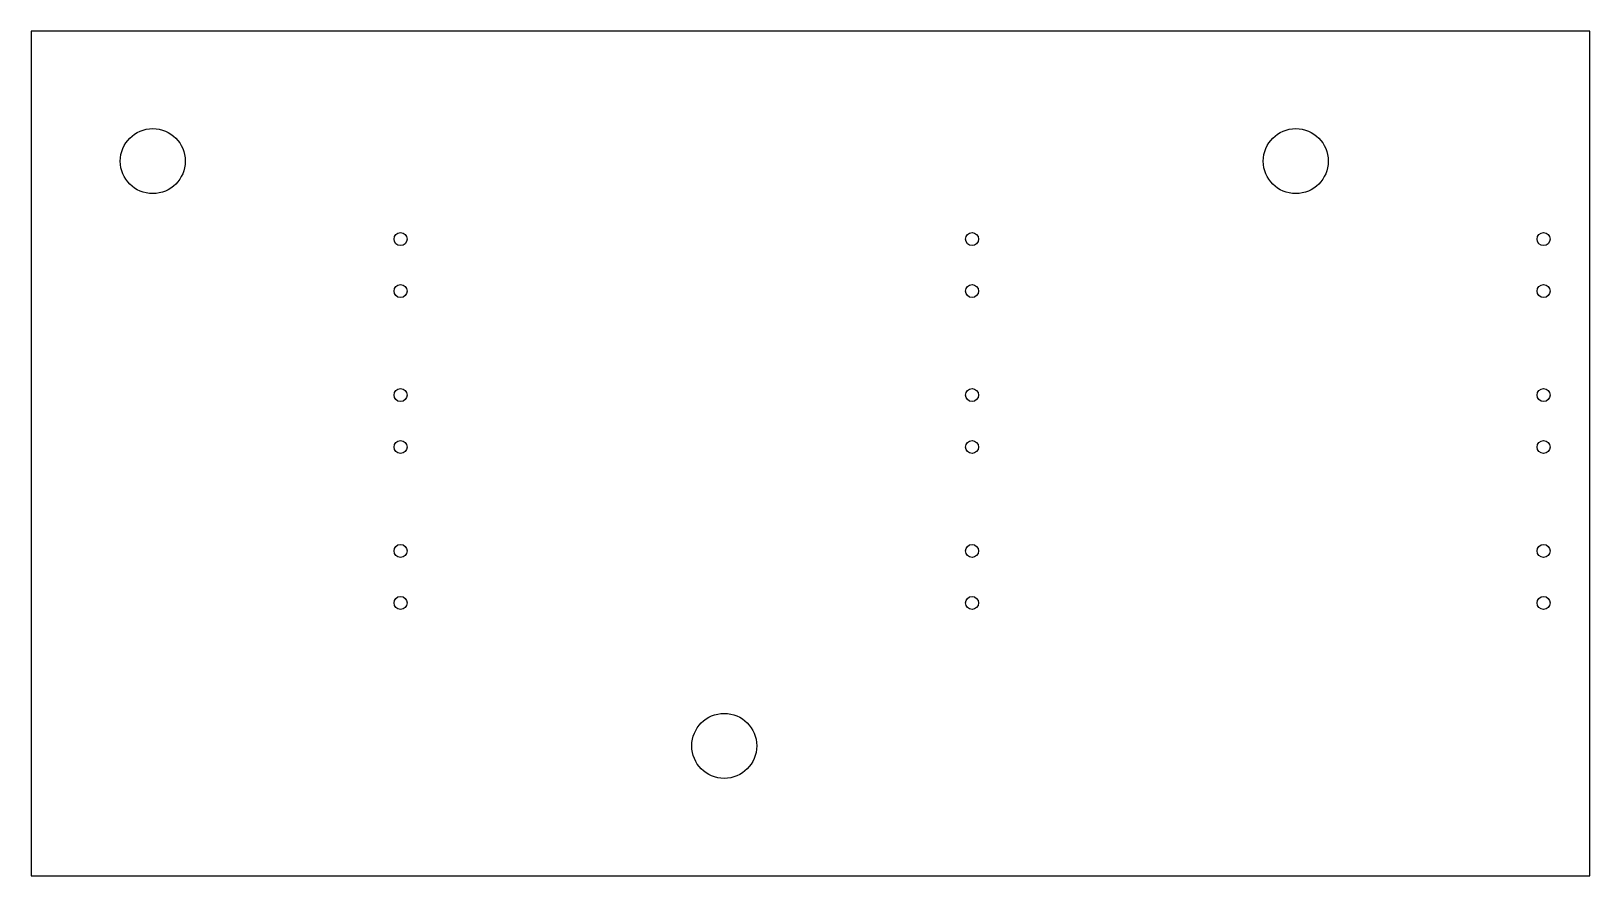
# Model space of a CAD drawing. Header units: inches. Extents: x -0.46 to 2.54, y -1.62 to 0.
import ezdxf

# ---------------------------------------------------------------- set-up
doc = ezdxf.new("R2010")
doc.units = ezdxf.units.IN
doc.header["$MEASUREMENT"] = 0

msp = doc.modelspace()

# ---------------------------------------------------------------- linework, layer by layer
msp.add_lwpolyline([(-0.464, 0), (-0.464, -1.625), (2.536, -1.625), (2.536, 0)], close=True)
for centre, radius in [((-0.23, -0.25), 0.0625), ((1.97, -0.25), 0.0625), ((0.2469, -0.4), 0.0125), ((1.3469, -0.4), 0.0125), ((2.4469, -0.4), 0.0125), ((0.2469, -0.5), 0.0125), ((1.3469, -0.5), 0.0125), ((2.4469, -0.5), 0.0125), ((0.2469, -0.7), 0.0125), ((1.3469, -0.7), 0.0125), ((2.4469, -0.7), 0.0125), ((0.2469, -0.8), 0.0125), ((1.3469, -0.8), 0.0125), ((2.4469, -0.8), 0.0125), ((0.2469, -1), 0.0125), ((1.3469, -1), 0.0125), ((2.4469, -1), 0.0125), ((0.2469, -1.1), 0.0125), ((1.3469, -1.1), 0.0125), ((2.4469, -1.1), 0.0125), ((0.87, -1.375), 0.0625)]:
    msp.add_circle(centre, radius)

doc.saveas('drawing.dxf')
